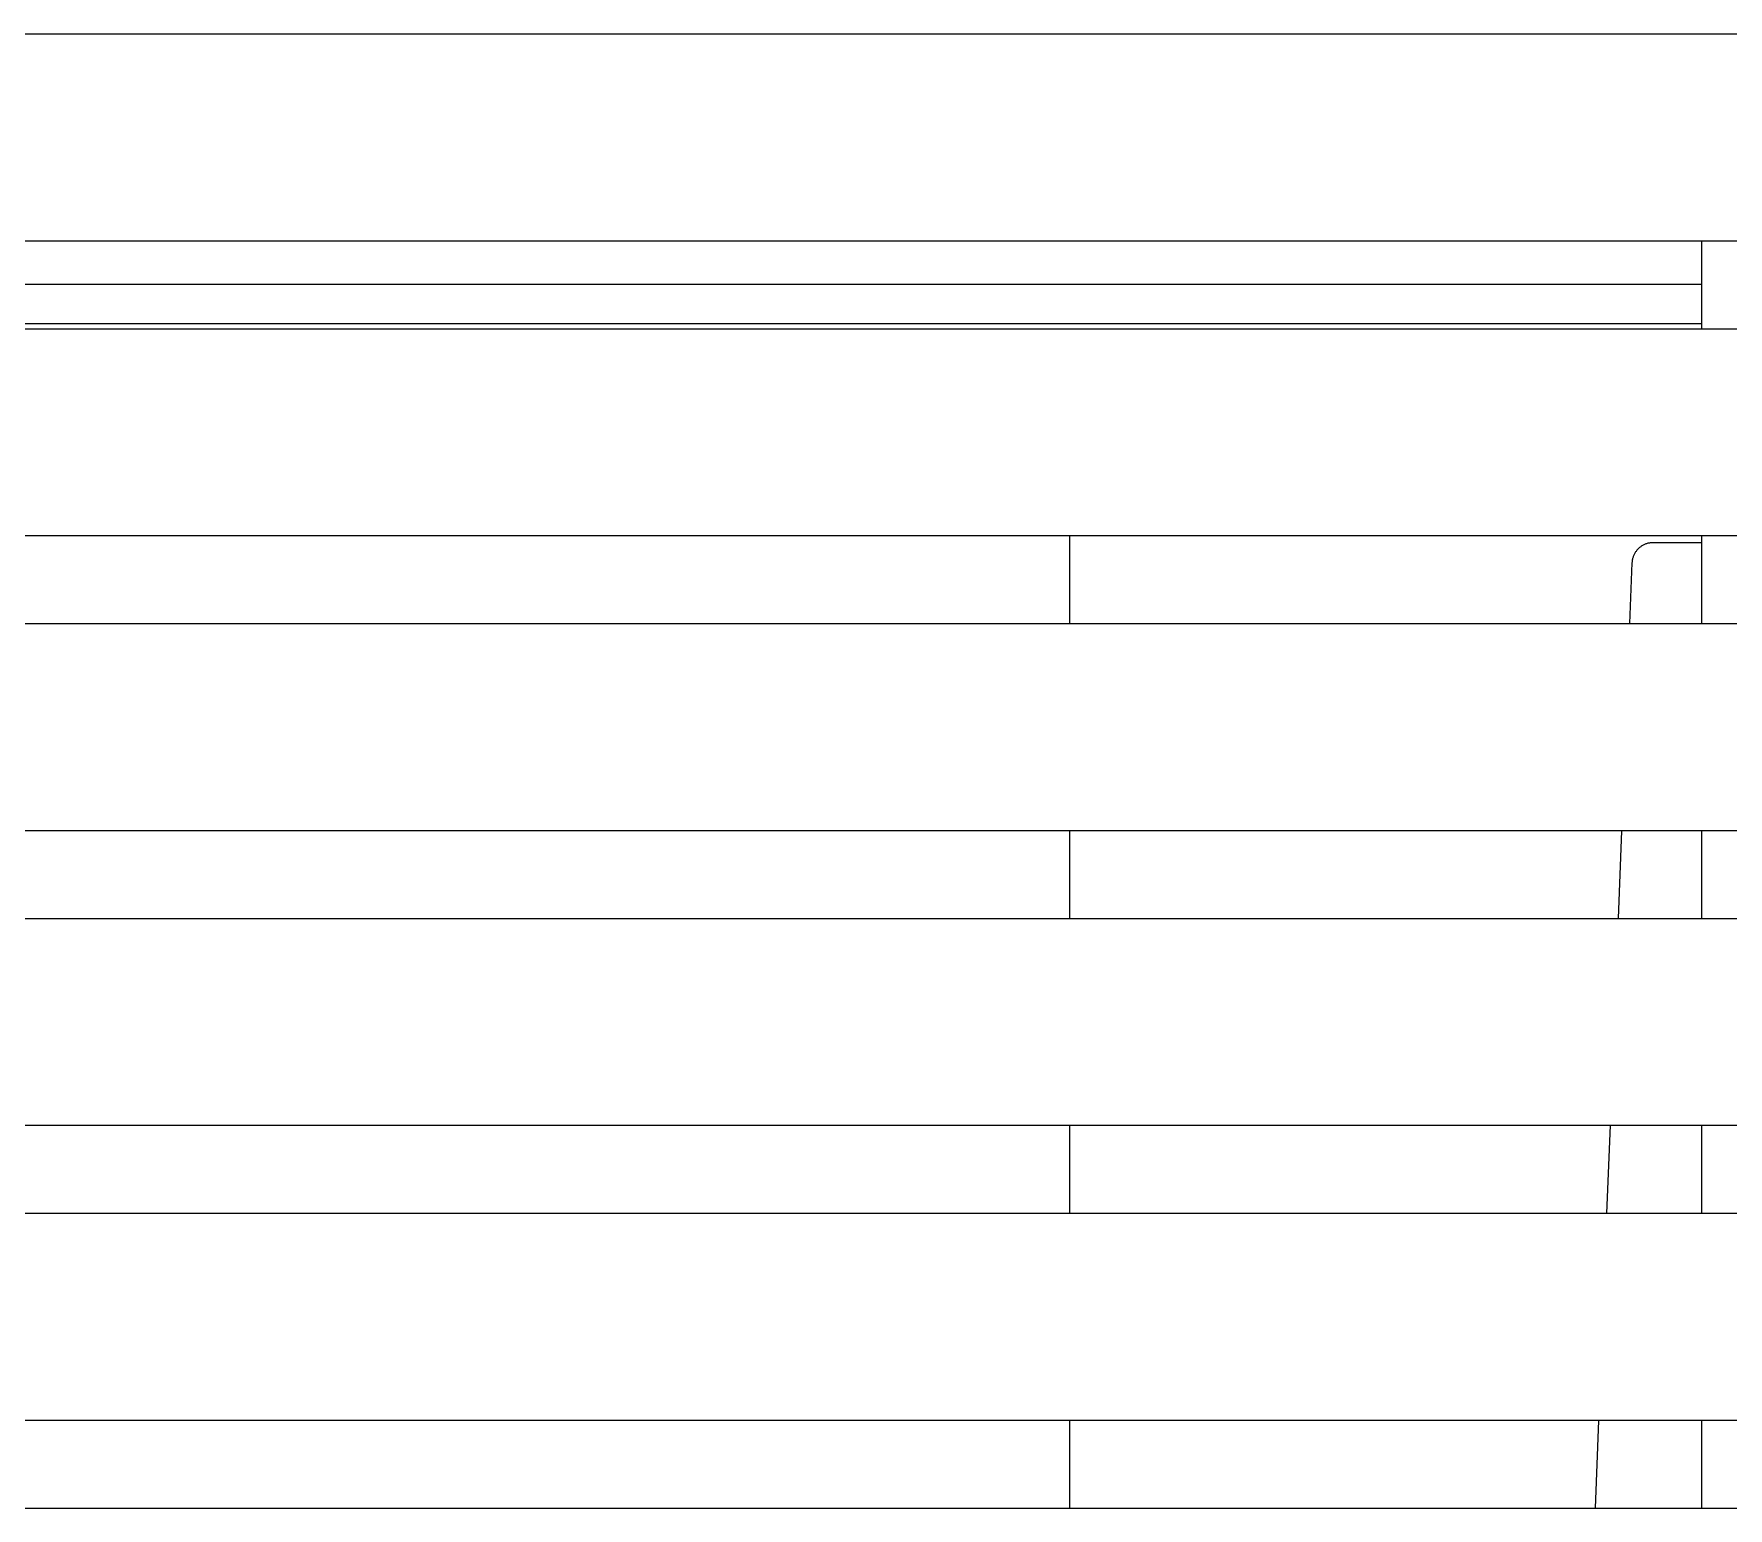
# Model space of a CAD drawing. Header units: inches. Extents: x -12 to 193, y -19 to 105.
# Drawn here: x 51.39 to 64.05, y 45.3 to 56.31 of the extents above; entities that cross this region are included whole.
import ezdxf

# ---------------------------------------------------------------- set-up
doc = ezdxf.new("R2010")
doc.units = ezdxf.units.IN
doc.layers.add('ZANO_R', color=7, linetype='Continuous', lineweight=0)

msp = doc.modelspace()

# ---------------------------------------------------------------- linework, layer by layer
at = {"layer": 'ZANO_R'}
for p, q in [((-2.56608, 56.31396), (68.0638, 56.31396)), ((68.0638, 54.76582), (-2.56608, 54.76582)), ((63.8512, 54.11121), (63.8512, 54.76582)), ((63.8512, 54.44204), (33.92996, 54.44204)), ((-2.56608, 54.11121), (68.0638, 54.11121)), ((63.8512, 54.14885), (33.92996, 54.14885)), ((68.0638, 52.56307), (-2.56608, 52.56307)), ((59.12679, 52.56307), (59.12679, 51.90845)), ((63.46407, 52.51117), (63.45866, 52.51031)), ((63.46951, 52.51183), (63.46407, 52.51117)), ((63.47497, 52.51231), (63.46951, 52.51183)), ((63.48045, 52.5126), (63.47497, 52.51231)), ((63.48593, 52.51269), (63.48045, 52.5126)), ((63.8512, 52.51269), (63.48593, 52.51269)), ((63.8512, 51.90845), (63.8512, 52.56307)), ((63.33201, 52.38851), (63.33094, 52.38313)), ((63.33326, 52.39384), (63.33201, 52.38851)), ((63.3347, 52.39913), (63.33326, 52.39384)), ((63.33632, 52.40437), (63.3347, 52.39913)), ((63.33812, 52.40955), (63.33632, 52.40437)), ((63.3401, 52.41466), (63.33812, 52.40955)), ((63.34226, 52.4197), (63.3401, 52.41466)), ((63.34459, 52.42466), (63.34226, 52.4197)), ((63.34709, 52.42954), (63.34459, 52.42466)), ((63.34977, 52.43433), (63.34709, 52.42954)), ((63.3526, 52.43902), (63.34977, 52.43433)), ((63.3556, 52.44361), (63.3526, 52.43902)), ((63.35876, 52.44809), (63.3556, 52.44361)), ((63.36207, 52.45246), (63.35876, 52.44809)), ((63.36553, 52.45671), (63.36207, 52.45246)), ((63.36913, 52.46084), (63.36553, 52.45671)), ((63.37288, 52.46485), (63.36913, 52.46084)), ((63.37676, 52.46871), (63.37288, 52.46485)), ((63.38078, 52.47244), (63.37676, 52.46871)), ((63.38493, 52.47603), (63.38078, 52.47244)), ((63.38919, 52.47948), (63.38493, 52.47603)), ((63.39358, 52.48277), (63.38919, 52.47948)), ((63.39807, 52.48591), (63.39358, 52.48277)), ((63.40267, 52.48888), (63.39807, 52.48591)), ((63.40738, 52.4917), (63.40267, 52.48888)), ((63.41218, 52.49435), (63.40738, 52.4917)), ((63.41706, 52.49684), (63.41218, 52.49435)), ((63.42204, 52.49915), (63.41706, 52.49684)), ((63.42708, 52.50128), (63.42204, 52.49915)), ((63.4322, 52.50324), (63.42708, 52.50128)), ((63.43739, 52.50502), (63.4322, 52.50324)), ((63.44263, 52.50662), (63.43739, 52.50502)), ((63.44793, 52.50804), (63.44263, 52.50662)), ((63.45327, 52.50927), (63.44793, 52.50804)), ((63.45866, 52.51031), (63.45327, 52.50927)), ((63.32857, 52.36134), (63.31091, 51.90845)), ((63.32888, 52.36682), (63.32857, 52.36134)), ((63.32938, 52.37228), (63.32888, 52.36682)), ((63.33007, 52.37772), (63.32938, 52.37228)), ((63.33094, 52.38313), (63.33007, 52.37772)), ((-2.56608, 51.90845), (68.0638, 51.90845)), ((68.0638, 50.36031), (-2.56608, 50.36031)), ((59.12679, 50.36031), (59.12679, 49.70569)), ((63.25057, 50.36031), (63.22505, 49.70569)), ((63.8512, 49.70569), (63.8512, 50.36031)), ((-2.56608, 49.70569), (68.0638, 49.70569)), ((68.0638, 48.15756), (-2.56608, 48.15756)), ((59.12679, 48.15756), (59.12679, 47.50294)), ((63.1647, 48.15756), (63.13918, 47.50294)), ((63.8512, 47.50294), (63.8512, 48.15756)), ((-2.56608, 47.50294), (68.0638, 47.50294)), ((68.0638, 45.9548), (-2.56608, 45.9548)), ((59.12679, 45.9548), (59.12679, 45.30018)), ((63.07883, 45.9548), (63.05332, 45.30018)), ((63.8512, 45.30018), (63.8512, 45.9548)), ((-2.56608, 45.30018), (68.0638, 45.30018))]:
    msp.add_line(p, q, dxfattribs=at)

doc.saveas('drawing.dxf')
